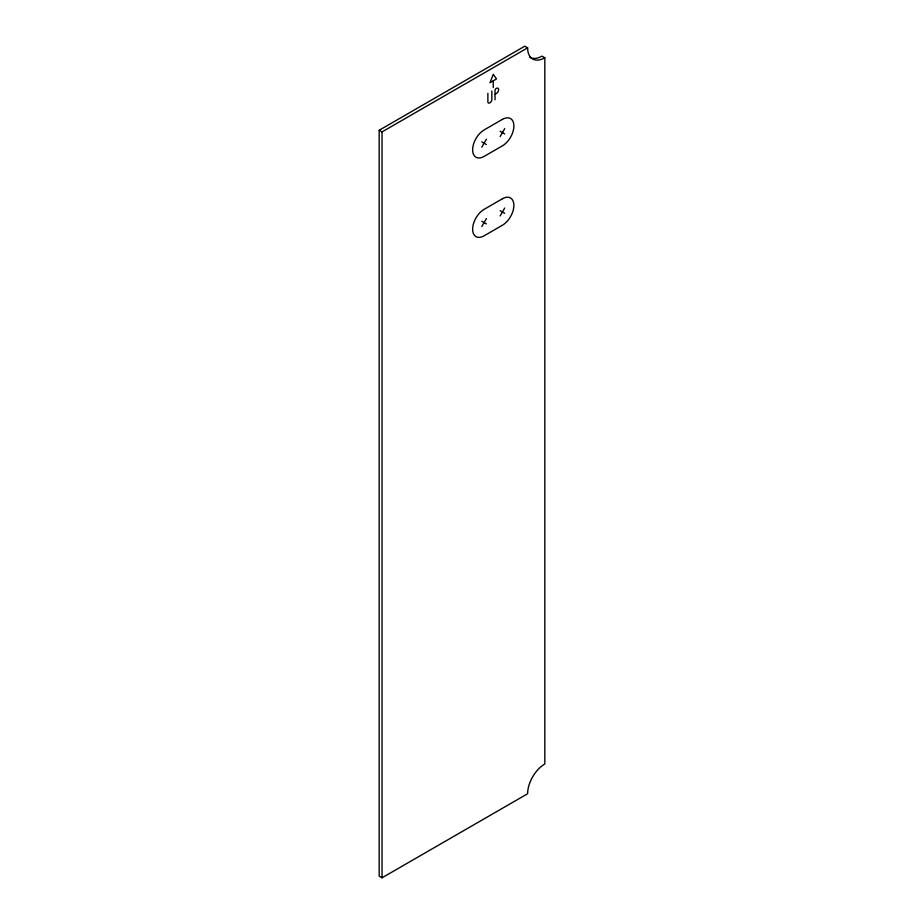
<?xml version="1.0" encoding="UTF-8"?>
<svg xmlns="http://www.w3.org/2000/svg" width="924" height="924" viewBox="0 0 924 924"><rect width="100%" height="100%" fill="white"/><g stroke="black" fill="none" stroke-linecap="round" stroke-linejoin="round"><path stroke-width="1.39" d="M481.797 147.159L486.382 139.224M500.127 136.579L504.712 128.632M481.797 226.553L486.382 218.618M500.127 215.962L504.712 208.027M379.175 130.261L524.763 46.2L527.627 47.852A24.313 14.033 -60 0 0 544.825 57.773L544.825 763.975A24.313 14.033 -60 0 0 527.627 793.739L382.039 877.8L379.175 876.148L379.175 130.261L382.039 131.913L527.627 47.852M493.023 80.942L490.009 82.686L493.254 74.313L496.5 78.933L493.254 80.804L493.254 87.549M495.252 94.144L496.431 93.463A3.119 1.802 -60 0 0 498.637 89.64A3.119 1.802 -60 0 0 496.431 88.369L496.096 88.554A1.525 0.878 -60 0 0 495.021 90.413L495.021 99.769M544.825 57.773L541.961 56.121A24.313 14.033 -60 0 1 529.798 57.323M500.127 131.277L504.712 133.934M481.797 141.869L486.382 144.514M500.127 210.672L504.712 213.317M481.797 221.263L486.382 223.908M491.834 91.014L491.834 99.422A2.807 1.617 -60 0 1 489.859 102.864A2.807 1.617 -60 0 1 487.872 101.721L487.872 93.301M382.039 131.913L382.039 877.8M502.425 119.369L484.084 129.961A16.205 9.355 -60 0 0 472.626 149.803A16.205 9.355 -60 0 0 484.084 156.422L502.425 145.842A16.205 9.355 -60 0 0 513.883 125.987A16.205 9.355 -60 0 0 502.425 119.369M502.425 198.764L484.084 209.355A16.205 9.355 -60 0 0 472.626 229.198A16.205 9.355 -60 0 0 484.084 235.816L502.425 225.225A16.205 9.355 -60 0 0 513.883 205.382A16.205 9.355 -60 0 0 502.425 198.764"/></g></svg>
